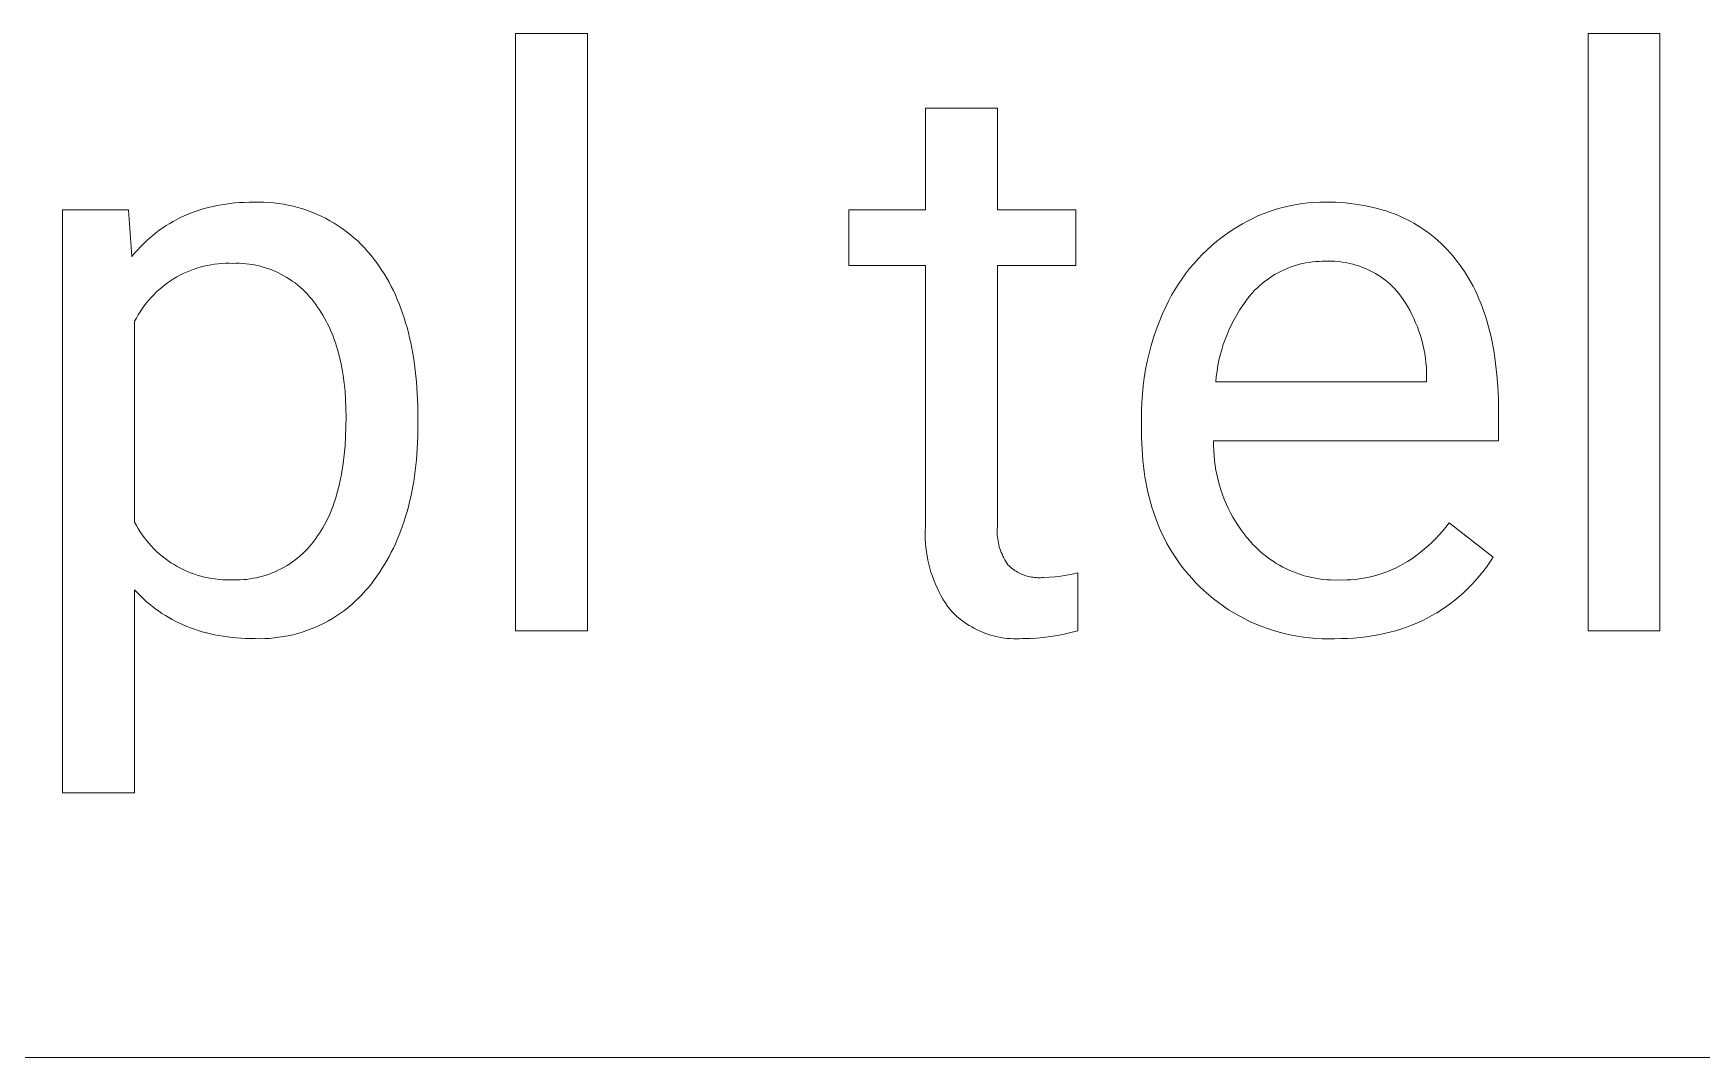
# Model space of a CAD drawing. Header units: millimetres. Extents: x -1576 to 3664, y -445 to 3215.
# Drawn here: x 2345.9 to 2492.1, y -152.5 to -62.8 of the extents above; entities that cross this region are included whole.
import ezdxf

# ---------------------------------------------------------------- set-up
doc = ezdxf.new("R2010")
doc.units = ezdxf.units.MM
doc.header["$MEASUREMENT"] = 0
doc.layers.add('Domyślny', color=7, linetype='Continuous', true_color=0x000000)

msp = doc.modelspace()

# ---------------------------------------------------------------- linework, layer by layer
at = {"layer": 'Domyślny', "color": 18, "lineweight": 15, "true_color": 0x000000}
for p, q in [((2388.16, -115.12), (2388.16, -62.77)), ((2388.16, -62.77), (2394.46, -62.77)), ((2394.46, -62.77), (2394.46, -115.12)), ((2482.16, -115.12), (2482.16, -62.77)), ((2482.16, -62.77), (2488.46, -62.77)), ((2488.46, -62.77), (2488.46, -115.12)), ((2424.09, -78.24), (2424.09, -69.31)), ((2424.09, -69.31), (2430.39, -69.31)), ((2430.39, -69.31), (2430.39, -78.24)), ((2348.46, -129.3), (2348.46, -78.24)), ((2348.46, -78.24), (2354.22, -78.24)), ((2354.22, -78.24), (2354.53, -82.32)), ((2358.47, -79.07), (2358.79, -78.9)), ((2358.79, -78.9), (2359.12, -78.75)), ((2359.12, -78.75), (2359.46, -78.61)), ((2359.46, -78.61), (2359.8, -78.47)), ((2359.8, -78.47), (2360.15, -78.35)), ((2360.15, -78.35), (2360.51, -78.23)), ((2360.51, -78.23), (2360.87, -78.12)), ((2360.87, -78.12), (2361.24, -78.02)), ((2361.24, -78.02), (2361.61, -77.94)), ((2361.61, -77.94), (2361.99, -77.86)), ((2361.99, -77.86), (2362.37, -77.79)), ((2362.37, -77.79), (2362.76, -77.73)), ((2362.76, -77.73), (2363.16, -77.68)), ((2363.16, -77.68), (2363.56, -77.63)), ((2363.56, -77.63), (2363.97, -77.6)), ((2363.97, -77.6), (2364.38, -77.58)), ((2364.38, -77.58), (2364.8, -77.56)), ((2364.8, -77.56), (2365.23, -77.56)), ((2365.23, -77.56), (2365.66, -77.55)), ((2365.66, -77.55), (2366.09, -77.56)), ((2366.09, -77.56), (2366.52, -77.58)), ((2366.52, -77.58), (2366.96, -77.62)), ((2366.96, -77.62), (2367.39, -77.67)), ((2367.39, -77.67), (2367.81, -77.73)), ((2367.81, -77.73), (2368.24, -77.81)), ((2368.24, -77.81), (2368.66, -77.91)), ((2368.66, -77.91), (2369.08, -78.02)), ((2369.08, -78.02), (2369.5, -78.14)), ((2369.5, -78.14), (2369.91, -78.28)), ((2369.91, -78.28), (2370.31, -78.43)), ((2370.31, -78.43), (2370.71, -78.6)), ((2370.71, -78.6), (2371.11, -78.78)), ((2371.11, -78.78), (2371.49, -78.97)), ((2417.37, -83.11), (2417.37, -78.24)), ((2417.37, -78.24), (2424.09, -78.24)), ((2430.39, -78.24), (2437.28, -78.24)), ((2437.28, -78.24), (2437.28, -83.11)), ((2452.77, -78.98), (2453.23, -78.77)), ((2453.23, -78.77), (2453.7, -78.58)), ((2453.7, -78.58), (2454.17, -78.4)), ((2454.17, -78.4), (2454.65, -78.24)), ((2454.65, -78.24), (2455.14, -78.09)), ((2455.14, -78.09), (2455.63, -77.97)), ((2455.63, -77.97), (2456.13, -77.86)), ((2456.13, -77.86), (2456.63, -77.76)), ((2456.63, -77.76), (2457.13, -77.69)), ((2457.13, -77.69), (2457.63, -77.63)), ((2457.63, -77.63), (2458.14, -77.58)), ((2458.14, -77.58), (2458.64, -77.56)), ((2458.64, -77.56), (2459.15, -77.55)), ((2459.15, -77.55), (2459.6, -77.56)), ((2459.6, -77.56), (2460.04, -77.57)), ((2460.04, -77.57), (2460.47, -77.6)), ((2460.47, -77.6), (2460.9, -77.63)), ((2460.9, -77.63), (2461.32, -77.67)), ((2461.32, -77.67), (2461.74, -77.72)), ((2461.74, -77.72), (2462.14, -77.78)), ((2462.14, -77.78), (2462.55, -77.85)), ((2462.55, -77.85), (2462.94, -77.93)), ((2462.94, -77.93), (2463.33, -78.02)), ((2463.33, -78.02), (2463.72, -78.11)), ((2463.72, -78.11), (2464.09, -78.22)), ((2464.09, -78.22), (2464.47, -78.33)), ((2464.47, -78.33), (2464.83, -78.46)), ((2464.83, -78.46), (2465.19, -78.59)), ((2465.19, -78.59), (2465.54, -78.74)), ((2465.54, -78.74), (2465.89, -78.89)), ((2465.89, -78.89), (2466.23, -79.05)), ((2356.36, -80.47), (2356.64, -80.24)), ((2356.64, -80.24), (2356.93, -80.02)), ((2356.93, -80.02), (2357.23, -79.81)), ((2357.23, -79.81), (2357.53, -79.61)), ((2357.53, -79.61), (2357.84, -79.42)), ((2357.84, -79.42), (2358.15, -79.24)), ((2358.15, -79.24), (2358.47, -79.07)), ((2371.49, -78.97), (2371.87, -79.18)), ((2371.87, -79.18), (2372.25, -79.39)), ((2372.25, -79.39), (2372.61, -79.63)), ((2372.61, -79.63), (2372.97, -79.87)), ((2372.97, -79.87), (2373.32, -80.12)), ((2373.32, -80.12), (2373.66, -80.39)), ((2373.66, -80.39), (2373.99, -80.67)), ((2450.08, -80.63), (2450.53, -80.3)), ((2450.53, -80.3), (2451, -79.98)), ((2451, -79.98), (2451.43, -79.71)), ((2451.43, -79.71), (2451.87, -79.45)), ((2451.87, -79.45), (2452.31, -79.21)), ((2452.31, -79.21), (2452.77, -78.98)), ((2466.23, -79.05), (2466.56, -79.22)), ((2466.56, -79.22), (2466.89, -79.4)), ((2466.89, -79.4), (2467.21, -79.59)), ((2467.21, -79.59), (2467.52, -79.79)), ((2467.52, -79.79), (2467.83, -80)), ((2467.83, -80), (2468.14, -80.22)), ((2468.14, -80.22), (2468.43, -80.45)), ((2354.77, -82.03), (2355.02, -81.75)), ((2355.02, -81.75), (2355.28, -81.47)), ((2355.28, -81.47), (2355.54, -81.21)), ((2355.54, -81.21), (2355.8, -80.95)), ((2355.8, -80.95), (2356.08, -80.7)), ((2356.08, -80.7), (2356.36, -80.47)), ((2373.99, -80.67), (2374.32, -80.96)), ((2374.32, -80.96), (2374.63, -81.26)), ((2374.63, -81.26), (2374.93, -81.57)), ((2374.93, -81.57), (2375.22, -81.9)), ((2448.37, -82.12), (2448.78, -81.73)), ((2448.78, -81.73), (2449.2, -81.35)), ((2449.2, -81.35), (2449.63, -80.98)), ((2449.63, -80.98), (2450.08, -80.63)), ((2468.43, -80.45), (2468.72, -80.68)), ((2468.72, -80.68), (2469.01, -80.93)), ((2469.01, -80.93), (2469.28, -81.18)), ((2469.28, -81.18), (2469.56, -81.45)), ((2469.56, -81.45), (2469.82, -81.72)), ((2469.82, -81.72), (2470.08, -82.01)), ((2354.53, -82.32), (2354.77, -82.03)), ((2360.21, -83.35), (2359.91, -83.45)), ((2360.52, -83.25), (2360.21, -83.35)), ((2360.82, -83.17), (2360.52, -83.25)), ((2361.14, -83.1), (2360.82, -83.17)), ((2361.45, -83.04), (2361.14, -83.1)), ((2361.77, -82.99), (2361.45, -83.04)), ((2362.08, -82.96), (2361.77, -82.99)), ((2362.4, -82.93), (2362.08, -82.96)), ((2362.72, -82.91), (2362.4, -82.93)), ((2363.04, -82.91), (2362.72, -82.91)), ((2363.36, -82.92), (2363.04, -82.91)), ((2363.65, -82.91), (2363.36, -82.92)), ((2363.94, -82.91), (2363.65, -82.91)), ((2364.24, -82.93), (2363.94, -82.91)), ((2364.53, -82.95), (2364.24, -82.93)), ((2364.82, -82.99), (2364.53, -82.95)), ((2365.11, -83.03), (2364.82, -82.99)), ((2365.39, -83.08), (2365.11, -83.03)), ((2365.68, -83.15), (2365.39, -83.08)), ((2365.96, -83.22), (2365.68, -83.15)), ((2366.24, -83.31), (2365.96, -83.22)), ((2366.52, -83.4), (2366.24, -83.31)), ((2375.22, -81.9), (2375.5, -82.23)), ((2375.5, -82.23), (2375.76, -82.57)), ((2375.76, -82.57), (2376, -82.88)), ((2376, -82.88), (2376.23, -83.21)), ((2376.23, -83.21), (2376.45, -83.54)), ((2424.09, -83.11), (2417.37, -83.11)), ((2424.09, -105.99), (2424.09, -83.11)), ((2437.28, -83.11), (2430.39, -83.11)), ((2430.39, -83.11), (2430.39, -106)), ((2447.24, -83.38), (2447.6, -82.95)), ((2447.6, -82.95), (2447.98, -82.53)), ((2447.98, -82.53), (2448.37, -82.12)), ((2456.05, -83.26), (2455.78, -83.37)), ((2456.32, -83.17), (2456.05, -83.26)), ((2456.6, -83.08), (2456.32, -83.17)), ((2456.87, -83), (2456.6, -83.08)), ((2457.15, -82.94), (2456.87, -83)), ((2457.43, -82.88), (2457.15, -82.94)), ((2457.72, -82.83), (2457.43, -82.88)), ((2458, -82.79), (2457.72, -82.83)), ((2458.29, -82.76), (2458, -82.79)), ((2458.58, -82.75), (2458.29, -82.76)), ((2458.86, -82.74), (2458.58, -82.75)), ((2459.15, -82.74), (2458.86, -82.74)), ((2459.42, -82.73), (2459.15, -82.74)), ((2459.69, -82.73), (2459.42, -82.73)), ((2459.96, -82.74), (2459.69, -82.73)), ((2460.23, -82.76), (2459.96, -82.74)), ((2460.5, -82.79), (2460.23, -82.76)), ((2460.76, -82.83), (2460.5, -82.79)), ((2461.03, -82.87), (2460.76, -82.83)), ((2461.29, -82.93), (2461.03, -82.87)), ((2461.56, -82.99), (2461.29, -82.93)), ((2461.82, -83.07), (2461.56, -82.99)), ((2462.07, -83.15), (2461.82, -83.07)), ((2462.33, -83.24), (2462.07, -83.15)), ((2462.58, -83.34), (2462.33, -83.24)), ((2462.82, -83.45), (2462.58, -83.34)), ((2470.08, -82.01), (2470.34, -82.3)), ((2470.34, -82.3), (2470.58, -82.6)), ((2470.58, -82.6), (2470.82, -82.91)), ((2470.82, -82.91), (2471.05, -83.22)), ((2471.05, -83.22), (2471.27, -83.54)), ((2357.65, -84.63), (2357.39, -84.82)), ((2357.91, -84.45), (2357.65, -84.63)), ((2358.18, -84.28), (2357.91, -84.45)), ((2358.46, -84.11), (2358.18, -84.28)), ((2358.74, -83.96), (2358.46, -84.11)), ((2359.02, -83.82), (2358.74, -83.96)), ((2359.31, -83.68), (2359.02, -83.82)), ((2359.61, -83.56), (2359.31, -83.68)), ((2359.91, -83.45), (2359.61, -83.56)), ((2366.79, -83.5), (2366.52, -83.4)), ((2367.07, -83.61), (2366.79, -83.5)), ((2367.33, -83.73), (2367.07, -83.61)), ((2367.59, -83.86), (2367.33, -83.73)), ((2367.85, -84), (2367.59, -83.86)), ((2368.1, -84.15), (2367.85, -84)), ((2368.35, -84.3), (2368.1, -84.15)), ((2368.59, -84.47), (2368.35, -84.3)), ((2368.83, -84.64), (2368.59, -84.47)), ((2369.06, -84.82), (2368.83, -84.64)), ((2376.45, -83.54), (2376.67, -83.88)), ((2376.67, -83.88), (2376.87, -84.23)), ((2376.87, -84.23), (2377.07, -84.58)), ((2377.07, -84.58), (2377.26, -84.94)), ((2445.94, -85.24), (2446.24, -84.76)), ((2446.24, -84.76), (2446.56, -84.29)), ((2446.56, -84.29), (2446.89, -83.83)), ((2446.89, -83.83), (2447.24, -83.38)), ((2453.58, -84.7), (2453.36, -84.89)), ((2453.8, -84.52), (2453.58, -84.7)), ((2454.03, -84.35), (2453.8, -84.52)), ((2454.27, -84.18), (2454.03, -84.35)), ((2454.51, -84.02), (2454.27, -84.18)), ((2454.75, -83.88), (2454.51, -84.02)), ((2455, -83.74), (2454.75, -83.88)), ((2455.26, -83.6), (2455, -83.74)), ((2455.52, -83.48), (2455.26, -83.6)), ((2455.78, -83.37), (2455.52, -83.48)), ((2463.07, -83.57), (2462.82, -83.45)), ((2463.31, -83.69), (2463.07, -83.57)), ((2463.54, -83.82), (2463.31, -83.69)), ((2463.77, -83.96), (2463.54, -83.82)), ((2464, -84.11), (2463.77, -83.96)), ((2464.22, -84.27), (2464, -84.11)), ((2464.43, -84.43), (2464.22, -84.27)), ((2464.64, -84.6), (2464.43, -84.43)), ((2464.84, -84.78), (2464.64, -84.6)), ((2465.04, -84.97), (2464.84, -84.78)), ((2471.27, -83.54), (2471.48, -83.87)), ((2471.48, -83.87), (2471.69, -84.21)), ((2471.69, -84.21), (2471.89, -84.56)), ((2471.89, -84.56), (2472.08, -84.91)), ((2356.01, -86.14), (2355.8, -86.38)), ((2356.22, -85.9), (2356.01, -86.14)), ((2356.44, -85.67), (2356.22, -85.9)), ((2356.67, -85.44), (2356.44, -85.67)), ((2356.9, -85.23), (2356.67, -85.44)), ((2357.15, -85.02), (2356.9, -85.23)), ((2357.39, -84.82), (2357.15, -85.02)), ((2369.28, -85.01), (2369.06, -84.82)), ((2369.5, -85.21), (2369.28, -85.01)), ((2369.71, -85.41), (2369.5, -85.21)), ((2369.91, -85.62), (2369.71, -85.41)), ((2370.11, -85.84), (2369.91, -85.62)), ((2370.3, -86.06), (2370.11, -85.84)), ((2370.48, -86.29), (2370.3, -86.06)), ((2377.26, -84.94), (2377.45, -85.31)), ((2377.45, -85.31), (2377.62, -85.69)), ((2377.62, -85.69), (2377.79, -86.08)), ((2377.79, -86.08), (2377.95, -86.47)), ((2445.14, -86.73), (2445.39, -86.22)), ((2445.39, -86.22), (2445.66, -85.72)), ((2445.66, -85.72), (2445.94, -85.24)), ((2452.16, -86.24), (2451.88, -86.63)), ((2452.44, -85.86), (2452.16, -86.24)), ((2452.75, -85.49), (2452.44, -85.86)), ((2452.94, -85.28), (2452.75, -85.49)), ((2453.15, -85.08), (2452.94, -85.28)), ((2453.36, -84.89), (2453.15, -85.08)), ((2465.23, -85.16), (2465.04, -84.97)), ((2465.41, -85.35), (2465.23, -85.16)), ((2465.66, -85.67), (2465.41, -85.35)), ((2465.89, -86), (2465.66, -85.67)), ((2466.12, -86.34), (2465.89, -86)), ((2472.08, -84.91), (2472.26, -85.28)), ((2472.26, -85.28), (2472.43, -85.65)), ((2472.43, -85.65), (2472.6, -86.03)), ((2472.6, -86.03), (2472.76, -86.42)), ((2354.92, -87.71), (2354.77, -87.99)), ((2355.08, -87.43), (2354.92, -87.71)), ((2355.25, -87.16), (2355.08, -87.43)), ((2355.42, -86.9), (2355.25, -87.16)), ((2355.61, -86.64), (2355.42, -86.9)), ((2355.8, -86.38), (2355.61, -86.64)), ((2370.65, -86.53), (2370.48, -86.29)), ((2370.81, -86.75), (2370.65, -86.53)), ((2370.97, -86.99), (2370.81, -86.75)), ((2371.12, -87.22), (2370.97, -86.99)), ((2371.27, -87.47), (2371.12, -87.22)), ((2371.41, -87.71), (2371.27, -87.47)), ((2371.55, -87.97), (2371.41, -87.71)), ((2377.95, -86.47), (2378.11, -86.87)), ((2378.11, -86.87), (2378.25, -87.28)), ((2378.25, -87.28), (2378.39, -87.69)), ((2378.39, -87.69), (2378.52, -88.12)), ((2444.57, -88.06), (2444.84, -87.39)), ((2444.84, -87.39), (2445.14, -86.73)), ((2451.37, -87.43), (2451.14, -87.85)), ((2451.62, -87.03), (2451.37, -87.43)), ((2451.88, -86.63), (2451.62, -87.03)), ((2466.33, -86.68), (2466.12, -86.34)), ((2466.53, -87.03), (2466.33, -86.68)), ((2466.71, -87.39), (2466.53, -87.03)), ((2466.89, -87.75), (2466.71, -87.39)), ((2472.76, -86.42), (2472.91, -86.81)), ((2472.91, -86.81), (2473.05, -87.21)), ((2473.05, -87.21), (2473.19, -87.63)), ((2473.19, -87.63), (2473.32, -88.05)), ((2354.77, -87.99), (2354.77, -105.6)), ((2371.68, -88.23), (2371.55, -87.97)), ((2371.81, -88.49), (2371.68, -88.23)), ((2371.93, -88.76), (2371.81, -88.49)), ((2372.05, -89.03), (2371.93, -88.76)), ((2372.16, -89.31), (2372.05, -89.03)), ((2378.52, -88.12), (2378.65, -88.55)), ((2378.65, -88.55), (2378.76, -88.99)), ((2378.76, -88.99), (2378.87, -89.44)), ((2444.08, -89.42), (2444.31, -88.74)), ((2444.31, -88.74), (2444.57, -88.06)), ((2450.52, -89.14), (2450.35, -89.58)), ((2450.71, -88.7), (2450.52, -89.14)), ((2450.92, -88.27), (2450.71, -88.7)), ((2451.14, -87.85), (2450.92, -88.27)), ((2467.05, -88.12), (2466.89, -87.75)), ((2467.21, -88.49), (2467.05, -88.12)), ((2467.34, -88.87), (2467.21, -88.49)), ((2467.47, -89.25), (2467.34, -88.87)), ((2473.32, -88.05), (2473.44, -88.47)), ((2473.44, -88.47), (2473.55, -88.91)), ((2473.55, -88.91), (2473.66, -89.35)), ((2372.27, -89.6), (2372.16, -89.31)), ((2372.37, -89.89), (2372.27, -89.6)), ((2372.46, -90.18), (2372.37, -89.89)), ((2372.55, -90.48), (2372.46, -90.18)), ((2372.64, -90.79), (2372.55, -90.48)), ((2378.87, -89.44), (2378.97, -89.89)), ((2378.97, -89.89), (2379.06, -90.35)), ((2379.06, -90.35), (2379.15, -90.82)), ((2443.69, -90.81), (2443.87, -90.11)), ((2443.87, -90.11), (2444.08, -89.42)), ((2450.05, -90.49), (2449.92, -90.95)), ((2450.19, -90.03), (2450.05, -90.49)), ((2450.35, -89.58), (2450.19, -90.03)), ((2467.58, -89.64), (2467.47, -89.25)), ((2467.68, -90.03), (2467.58, -89.64)), ((2467.77, -90.42), (2467.68, -90.03)), ((2467.85, -90.82), (2467.77, -90.42)), ((2473.66, -89.35), (2473.75, -89.8)), ((2473.75, -89.8), (2473.84, -90.26)), ((2473.84, -90.26), (2473.93, -90.73)), ((2372.72, -91.1), (2372.64, -90.79)), ((2372.79, -91.41), (2372.72, -91.1)), ((2372.86, -91.73), (2372.79, -91.41)), ((2372.93, -92.06), (2372.86, -91.73)), ((2372.99, -92.39), (2372.93, -92.06)), ((2379.15, -90.82), (2379.23, -91.3)), ((2379.23, -91.3), (2379.36, -92.28)), ((2443.38, -92.22), (2443.52, -91.51)), ((2443.52, -91.51), (2443.69, -90.81)), ((2449.72, -91.88), (2449.64, -92.35)), ((2449.81, -91.41), (2449.72, -91.88)), ((2449.92, -90.95), (2449.81, -91.41)), ((2467.91, -91.22), (2467.85, -90.82)), ((2467.95, -91.62), (2467.91, -91.22)), ((2467.99, -92.02), (2467.95, -91.62)), ((2468.01, -92.42), (2467.99, -92.02)), ((2473.93, -90.73), (2474, -91.21)), ((2474, -91.21), (2474.06, -91.69)), ((2474.06, -91.69), (2474.17, -92.69)), ((2373.04, -92.73), (2372.99, -92.39)), ((2373.14, -93.42), (2373.04, -92.73)), ((2373.21, -94.12), (2373.14, -93.42)), ((2379.36, -92.28), (2379.47, -93.29)), ((2379.47, -93.29), (2379.54, -94.33)), ((2443.17, -93.65), (2443.26, -92.94)), ((2443.26, -92.94), (2443.38, -92.22)), ((2449.58, -92.82), (2449.54, -93.29)), ((2449.54, -93.29), (2468.01, -93.29)), ((2449.64, -92.35), (2449.58, -92.82)), ((2468.01, -92.82), (2468.01, -92.42)), ((2468.01, -93.29), (2468.01, -92.82)), ((2474.17, -92.69), (2474.25, -93.71)), ((2373.26, -94.85), (2373.21, -94.12)), ((2373.29, -95.6), (2373.26, -94.85)), ((2379.54, -94.33), (2379.59, -95.41)), ((2443.05, -95.09), (2443.1, -94.37)), ((2443.1, -94.37), (2443.17, -93.65)), ((2474.25, -93.71), (2474.3, -94.77)), ((2474.3, -94.77), (2474.31, -95.86)), ((2373.3, -96.37), (2373.29, -95.6)), ((2373.29, -97.24), (2373.3, -96.37)), ((2379.59, -95.41), (2379.6, -96.51)), ((2379.6, -96.51), (2379.6, -97.08)), ((2443.03, -95.82), (2443.05, -95.09)), ((2443.03, -96.54), (2443.03, -95.82)), ((2474.31, -95.86), (2474.31, -98.48)), ((2373.26, -98.09), (2373.29, -97.24)), ((2379.6, -97.08), (2379.59, -98.12)), ((2443.03, -97.69), (2443.03, -96.54)), ((2443.03, -98.2), (2443.03, -97.69)), ((2373.14, -99.7), (2373.21, -98.91)), ((2373.21, -98.91), (2373.26, -98.09)), ((2379.54, -99.13), (2379.47, -100.12)), ((2379.59, -98.12), (2379.54, -99.13)), ((2443.05, -98.71), (2443.03, -98.2)), ((2443.07, -99.21), (2443.05, -98.71)), ((2443.1, -99.7), (2443.07, -99.21)), ((2474.31, -98.48), (2449.34, -98.48)), ((2449.34, -98.48), (2449.34, -98.91)), ((2449.34, -98.91), (2449.36, -99.34)), ((2449.36, -99.34), (2449.38, -99.78)), ((2372.93, -101.19), (2373.04, -100.46)), ((2373.04, -100.46), (2373.14, -99.7)), ((2379.47, -100.12), (2379.36, -101.08)), ((2443.14, -100.19), (2443.1, -99.7)), ((2443.19, -100.67), (2443.14, -100.19)), ((2443.25, -101.14), (2443.19, -100.67)), ((2449.38, -99.78), (2449.43, -100.21)), ((2449.43, -100.21), (2449.48, -100.64)), ((2449.48, -100.64), (2449.55, -101.07)), ((2372.64, -102.58), (2372.72, -102.25)), ((2372.72, -102.25), (2372.79, -101.9)), ((2372.79, -101.9), (2372.86, -101.55)), ((2372.86, -101.55), (2372.93, -101.19)), ((2379.23, -102.02), (2379.15, -102.48)), ((2379.3, -101.55), (2379.23, -102.02)), ((2379.36, -101.08), (2379.3, -101.55)), ((2443.32, -101.61), (2443.25, -101.14)), ((2443.4, -102.07), (2443.32, -101.61)), ((2443.49, -102.52), (2443.4, -102.07)), ((2449.55, -101.07), (2449.64, -101.5)), ((2449.64, -101.5), (2449.74, -101.92)), ((2449.74, -101.92), (2449.85, -102.34)), ((2449.85, -102.34), (2449.98, -102.76)), ((2372.27, -103.86), (2372.37, -103.55)), ((2372.37, -103.55), (2372.46, -103.24)), ((2372.46, -103.24), (2372.55, -102.91)), ((2372.55, -102.91), (2372.64, -102.58)), ((2378.87, -103.81), (2378.76, -104.25)), ((2378.97, -103.38), (2378.87, -103.81)), ((2379.06, -102.93), (2378.97, -103.38)), ((2379.15, -102.48), (2379.06, -102.93)), ((2443.58, -102.97), (2443.49, -102.52)), ((2443.69, -103.41), (2443.58, -102.97)), ((2443.81, -103.84), (2443.69, -103.41)), ((2449.98, -102.76), (2450.12, -103.17)), ((2450.12, -103.17), (2450.28, -103.58)), ((2450.28, -103.58), (2450.45, -103.98)), ((2371.68, -105.3), (2371.81, -105.03)), ((2371.81, -105.03), (2371.93, -104.75)), ((2371.93, -104.75), (2372.05, -104.46)), ((2372.05, -104.46), (2372.16, -104.16)), ((2372.16, -104.16), (2372.27, -103.86)), ((2378.52, -105.1), (2378.39, -105.51)), ((2378.65, -104.67), (2378.52, -105.1)), ((2378.76, -104.25), (2378.65, -104.67)), ((2443.93, -104.27), (2443.81, -103.84)), ((2444.06, -104.69), (2443.93, -104.27)), ((2444.21, -105.11), (2444.06, -104.69)), ((2444.36, -105.51), (2444.21, -105.11)), ((2450.45, -103.98), (2450.63, -104.37)), ((2450.63, -104.37), (2450.82, -104.76)), ((2450.82, -104.76), (2451.03, -105.14)), ((2451.03, -105.14), (2451.25, -105.52)), ((2354.77, -105.6), (2354.92, -105.88)), ((2354.92, -105.88), (2355.08, -106.16)), ((2355.08, -106.16), (2355.25, -106.43)), ((2355.25, -106.43), (2355.43, -106.7)), ((2355.43, -106.7), (2355.62, -106.96)), ((2370.81, -106.8), (2370.97, -106.57)), ((2370.97, -106.57), (2371.12, -106.33)), ((2371.12, -106.33), (2371.27, -106.08)), ((2371.27, -106.08), (2371.41, -105.83)), ((2371.41, -105.83), (2371.55, -105.57)), ((2371.55, -105.57), (2371.68, -105.3)), ((2377.95, -106.71), (2377.79, -107.1)), ((2378.11, -106.32), (2377.95, -106.71)), ((2378.25, -105.92), (2378.11, -106.32)), ((2378.39, -105.51), (2378.25, -105.92)), ((2424.07, -106.35), (2424.09, -105.99)), ((2424.07, -106.72), (2424.07, -106.35)), ((2424.07, -107.09), (2424.07, -106.72)), ((2430.38, -106.18), (2430.37, -106.36)), ((2430.37, -106.36), (2430.38, -106.53)), ((2430.39, -106), (2430.38, -106.18)), ((2430.38, -106.53), (2430.38, -106.71)), ((2430.38, -106.71), (2430.4, -106.88)), ((2444.52, -105.92), (2444.36, -105.51)), ((2444.69, -106.31), (2444.52, -105.92)), ((2444.87, -106.7), (2444.69, -106.31)), ((2445.06, -107.08), (2444.87, -106.7)), ((2451.25, -105.52), (2451.49, -105.88)), ((2451.49, -105.88), (2451.73, -106.24)), ((2451.73, -106.24), (2451.99, -106.59)), ((2451.99, -106.59), (2452.26, -106.94)), ((2468.8, -107.04), (2469.11, -106.71)), ((2469.11, -106.71), (2469.41, -106.37)), ((2469.41, -106.37), (2469.71, -106.02)), ((2469.71, -106.02), (2469.99, -105.66)), ((2469.99, -105.66), (2473.84, -108.67)), ((2355.62, -106.96), (2355.82, -107.21)), ((2355.82, -107.21), (2356.03, -107.46)), ((2356.03, -107.46), (2356.24, -107.69)), ((2356.24, -107.69), (2356.46, -107.93)), ((2356.46, -107.93), (2356.69, -108.15)), ((2356.69, -108.15), (2356.93, -108.36)), ((2369.51, -108.34), (2369.72, -108.14)), ((2369.72, -108.14), (2369.92, -107.93)), ((2369.92, -107.93), (2370.11, -107.71)), ((2370.11, -107.71), (2370.3, -107.49)), ((2370.3, -107.49), (2370.48, -107.26)), ((2370.48, -107.26), (2370.65, -107.03)), ((2370.65, -107.03), (2370.81, -106.8)), ((2377.45, -107.86), (2377.26, -108.23)), ((2377.62, -107.49), (2377.45, -107.86)), ((2377.79, -107.1), (2377.62, -107.49)), ((2424.09, -107.46), (2424.07, -107.09)), ((2424.13, -107.82), (2424.09, -107.46)), ((2424.17, -108.19), (2424.13, -107.82)), ((2424.23, -108.55), (2424.17, -108.19)), ((2430.4, -106.88), (2430.42, -107.06)), ((2430.42, -107.06), (2430.45, -107.23)), ((2430.45, -107.23), (2430.48, -107.4)), ((2430.48, -107.4), (2430.52, -107.57)), ((2430.52, -107.57), (2430.56, -107.74)), ((2430.56, -107.74), (2430.61, -107.91)), ((2430.61, -107.91), (2430.67, -108.08)), ((2430.67, -108.08), (2430.73, -108.24)), ((2445.25, -107.46), (2445.06, -107.08)), ((2445.46, -107.82), (2445.25, -107.46)), ((2445.68, -108.19), (2445.46, -107.82)), ((2445.9, -108.54), (2445.68, -108.19)), ((2452.26, -106.94), (2452.54, -107.27)), ((2452.54, -107.27), (2452.76, -107.52)), ((2452.76, -107.52), (2453, -107.76)), ((2453, -107.76), (2453.24, -107.99)), ((2453.24, -107.99), (2453.49, -108.21)), ((2467.44, -108.25), (2467.8, -107.97)), ((2467.8, -107.97), (2468.14, -107.67)), ((2468.14, -107.67), (2468.47, -107.36)), ((2468.47, -107.36), (2468.8, -107.04)), ((2356.93, -108.36), (2357.18, -108.57)), ((2357.18, -108.57), (2357.43, -108.77)), ((2357.43, -108.77), (2357.69, -108.96)), ((2357.69, -108.96), (2357.95, -109.14)), ((2357.95, -109.14), (2358.22, -109.31)), ((2358.22, -109.31), (2358.5, -109.47)), ((2358.5, -109.47), (2358.78, -109.62)), ((2358.78, -109.62), (2359.07, -109.76)), ((2367.62, -109.68), (2367.88, -109.54)), ((2367.88, -109.54), (2368.13, -109.39)), ((2368.13, -109.39), (2368.37, -109.24)), ((2368.37, -109.24), (2368.61, -109.07)), ((2368.61, -109.07), (2368.84, -108.9)), ((2368.84, -108.9), (2369.07, -108.72)), ((2369.07, -108.72), (2369.29, -108.53)), ((2369.29, -108.53), (2369.51, -108.34)), ((2376.45, -109.65), (2376.23, -109.99)), ((2376.67, -109.3), (2376.45, -109.65)), ((2376.87, -108.95), (2376.67, -109.3)), ((2377.07, -108.59), (2376.87, -108.95)), ((2377.26, -108.23), (2377.07, -108.59)), ((2424.3, -108.91), (2424.23, -108.55)), ((2424.38, -109.27), (2424.3, -108.91)), ((2424.47, -109.63), (2424.38, -109.27)), ((2424.57, -109.98), (2424.47, -109.63)), ((2430.73, -108.24), (2430.8, -108.4)), ((2430.8, -108.4), (2430.87, -108.56)), ((2430.87, -108.56), (2430.95, -108.72)), ((2430.95, -108.72), (2431.03, -108.88)), ((2431.03, -108.88), (2431.12, -109.03)), ((2431.12, -109.03), (2431.21, -109.17)), ((2431.21, -109.17), (2431.31, -109.32)), ((2431.31, -109.32), (2431.41, -109.41)), ((2431.41, -109.41), (2431.5, -109.5)), ((2431.5, -109.5), (2431.6, -109.59)), ((2431.6, -109.59), (2431.71, -109.67)), ((2431.71, -109.67), (2431.81, -109.75)), ((2446.14, -108.89), (2445.9, -108.54)), ((2446.38, -109.23), (2446.14, -108.89)), ((2446.63, -109.57), (2446.38, -109.23)), ((2446.9, -109.9), (2446.63, -109.57)), ((2453.49, -108.21), (2453.74, -108.43)), ((2453.74, -108.43), (2454.01, -108.64)), ((2454.01, -108.64), (2454.28, -108.84)), ((2454.28, -108.84), (2454.55, -109.02)), ((2454.55, -109.02), (2454.84, -109.2)), ((2454.84, -109.2), (2455.13, -109.37)), ((2455.13, -109.37), (2455.42, -109.53)), ((2455.42, -109.53), (2455.72, -109.68)), ((2464.94, -109.76), (2465.28, -109.61)), ((2465.28, -109.61), (2465.61, -109.45)), ((2465.61, -109.45), (2465.94, -109.28)), ((2465.94, -109.28), (2466.33, -109.04)), ((2466.33, -109.04), (2466.71, -108.79)), ((2466.71, -108.79), (2467.08, -108.53)), ((2467.08, -108.53), (2467.44, -108.25)), ((2473.25, -109.53), (2472.93, -109.94)), ((2473.55, -109.1), (2473.25, -109.53)), ((2473.84, -108.67), (2473.55, -109.1)), ((2359.07, -109.76), (2359.36, -109.9)), ((2359.36, -109.9), (2359.66, -110.02)), ((2359.66, -110.02), (2359.96, -110.13)), ((2359.96, -110.13), (2360.26, -110.23)), ((2360.26, -110.23), (2360.57, -110.32)), ((2360.57, -110.32), (2360.88, -110.4)), ((2360.88, -110.4), (2361.2, -110.47)), ((2361.2, -110.47), (2361.51, -110.53)), ((2361.51, -110.53), (2361.83, -110.57)), ((2361.83, -110.57), (2362.15, -110.61)), ((2362.15, -110.61), (2362.47, -110.63)), ((2362.47, -110.63), (2362.79, -110.65)), ((2362.79, -110.65), (2363.11, -110.65)), ((2363.11, -110.65), (2363.43, -110.64)), ((2363.43, -110.64), (2363.72, -110.65)), ((2363.72, -110.65), (2364.01, -110.64)), ((2364.01, -110.64), (2364.3, -110.62)), ((2364.3, -110.62), (2364.59, -110.6)), ((2364.59, -110.6), (2364.87, -110.56)), ((2364.87, -110.56), (2365.16, -110.51)), ((2365.16, -110.51), (2365.45, -110.46)), ((2365.45, -110.46), (2365.73, -110.39)), ((2365.73, -110.39), (2366.01, -110.32)), ((2366.01, -110.32), (2366.29, -110.23)), ((2366.29, -110.23), (2366.56, -110.14)), ((2366.56, -110.14), (2366.83, -110.04)), ((2366.83, -110.04), (2367.1, -109.93)), ((2367.1, -109.93), (2367.36, -109.81)), ((2367.36, -109.81), (2367.62, -109.68)), ((2375.52, -110.98), (2375.26, -111.31)), ((2375.76, -110.64), (2375.52, -110.98)), ((2376, -110.32), (2375.76, -110.64)), ((2376.23, -109.99), (2376, -110.32)), ((2424.69, -110.33), (2424.57, -109.98)), ((2424.82, -110.68), (2424.69, -110.33)), ((2424.96, -111.02), (2424.82, -110.68)), ((2425.11, -111.35), (2424.96, -111.02)), ((2431.81, -109.75), (2431.92, -109.82)), ((2431.92, -109.82), (2432.03, -109.89)), ((2432.03, -109.89), (2432.15, -109.96)), ((2432.15, -109.96), (2432.26, -110.02)), ((2432.26, -110.02), (2432.38, -110.08)), ((2432.38, -110.08), (2432.5, -110.14)), ((2432.5, -110.14), (2432.62, -110.19)), ((2432.62, -110.19), (2432.75, -110.23)), ((2432.75, -110.23), (2432.87, -110.28)), ((2432.87, -110.28), (2433, -110.31)), ((2433, -110.31), (2433.13, -110.35)), ((2433.13, -110.35), (2433.25, -110.38)), ((2433.25, -110.38), (2433.38, -110.4)), ((2433.38, -110.4), (2433.51, -110.42)), ((2433.51, -110.42), (2433.65, -110.44)), ((2433.65, -110.44), (2433.78, -110.45)), ((2433.78, -110.45), (2433.91, -110.46)), ((2433.91, -110.46), (2434.04, -110.46)), ((2434.04, -110.46), (2434.17, -110.46)), ((2434.17, -110.46), (2434.3, -110.45)), ((2434.3, -110.45), (2434.44, -110.44)), ((2434.44, -110.44), (2434.94, -110.41)), ((2434.94, -110.41), (2435.44, -110.37)), ((2435.44, -110.37), (2435.95, -110.31)), ((2435.95, -110.31), (2436.45, -110.24)), ((2436.45, -110.24), (2436.94, -110.15)), ((2436.94, -110.15), (2437.44, -110.04)), ((2437.44, -110.04), (2437.44, -115.11)), ((2447.17, -110.22), (2446.9, -109.9)), ((2447.45, -110.54), (2447.17, -110.22)), ((2447.74, -110.85), (2447.45, -110.54)), ((2448.12, -111.23), (2447.74, -110.85)), ((2455.72, -109.68), (2456.03, -109.82)), ((2456.03, -109.82), (2456.34, -109.95)), ((2456.34, -109.95), (2456.65, -110.07)), ((2456.65, -110.07), (2456.97, -110.18)), ((2456.97, -110.18), (2457.29, -110.28)), ((2457.29, -110.28), (2457.61, -110.36)), ((2457.61, -110.36), (2457.94, -110.44)), ((2457.94, -110.44), (2458.27, -110.5)), ((2458.27, -110.5), (2458.6, -110.56)), ((2458.6, -110.56), (2458.93, -110.6)), ((2458.93, -110.6), (2459.26, -110.63)), ((2459.26, -110.63), (2459.6, -110.65)), ((2459.6, -110.65), (2459.93, -110.66)), ((2459.93, -110.66), (2460.27, -110.65)), ((2460.27, -110.65), (2460.64, -110.66)), ((2460.64, -110.66), (2461.01, -110.65)), ((2461.01, -110.65), (2461.37, -110.63)), ((2461.37, -110.63), (2461.74, -110.6)), ((2461.74, -110.6), (2462.11, -110.56)), ((2462.11, -110.56), (2462.47, -110.5)), ((2462.47, -110.5), (2462.84, -110.43)), ((2462.84, -110.43), (2463.2, -110.35)), ((2463.2, -110.35), (2463.55, -110.25)), ((2463.55, -110.25), (2463.91, -110.15)), ((2463.91, -110.15), (2464.26, -110.03)), ((2464.26, -110.03), (2464.6, -109.9)), ((2464.6, -109.9), (2464.94, -109.76)), ((2471.94, -111.09), (2471.59, -111.44)), ((2472.28, -110.72), (2471.94, -111.09)), ((2472.61, -110.33), (2472.28, -110.72)), ((2472.93, -109.94), (2472.61, -110.33)), ((2355.02, -111.79), (2354.77, -111.53)), ((2354.77, -111.53), (2354.77, -129.3)), ((2355.27, -112.05), (2355.02, -111.79)), ((2355.52, -112.29), (2355.27, -112.05)), ((2355.78, -112.53), (2355.52, -112.29)), ((2356.05, -112.75), (2355.78, -112.53)), ((2374.11, -112.52), (2373.8, -112.8)), ((2374.41, -112.23), (2374.11, -112.52)), ((2374.7, -111.93), (2374.41, -112.23)), ((2374.98, -111.62), (2374.7, -111.93)), ((2375.26, -111.31), (2374.98, -111.62)), ((2425.27, -111.68), (2425.11, -111.35)), ((2425.44, -112.01), (2425.27, -111.68)), ((2425.62, -112.33), (2425.44, -112.01)), ((2425.82, -112.64), (2425.62, -112.33)), ((2448.51, -111.61), (2448.12, -111.23)), ((2448.92, -111.96), (2448.51, -111.61)), ((2449.34, -112.31), (2448.92, -111.96)), ((2449.77, -112.64), (2449.34, -112.31)), ((2470.49, -112.42), (2470.11, -112.72)), ((2470.87, -112.11), (2470.49, -112.42)), ((2471.24, -111.78), (2470.87, -112.11)), ((2471.59, -111.44), (2471.24, -111.78)), ((2356.32, -112.97), (2356.05, -112.75)), ((2356.59, -113.19), (2356.32, -112.97)), ((2356.88, -113.39), (2356.59, -113.19)), ((2357.16, -113.59), (2356.88, -113.39)), ((2357.46, -113.77), (2357.16, -113.59)), ((2357.76, -113.95), (2357.46, -113.77)), ((2358.06, -114.12), (2357.76, -113.95)), ((2372.11, -114.02), (2371.75, -114.23)), ((2372.46, -113.8), (2372.11, -114.02)), ((2372.81, -113.57), (2372.46, -113.8)), ((2373.15, -113.32), (2372.81, -113.57)), ((2373.48, -113.07), (2373.15, -113.32)), ((2373.8, -112.8), (2373.48, -113.07)), ((2426.02, -112.95), (2425.82, -112.64)), ((2426.24, -113.25), (2426.02, -112.95)), ((2426.42, -113.44), (2426.24, -113.25)), ((2426.62, -113.64), (2426.42, -113.44)), ((2426.82, -113.82), (2426.62, -113.64)), ((2427.02, -114), (2426.82, -113.82)), ((2427.24, -114.17), (2427.02, -114)), ((2450.21, -112.96), (2449.77, -112.64)), ((2450.66, -113.26), (2450.21, -112.96)), ((2451.12, -113.54), (2450.66, -113.26)), ((2451.59, -113.81), (2451.12, -113.54)), ((2452.07, -114.07), (2451.59, -113.81)), ((2468.05, -114.01), (2467.61, -114.23)), ((2468.48, -113.78), (2468.05, -114.01)), ((2468.9, -113.54), (2468.48, -113.78)), ((2469.31, -113.28), (2468.9, -113.54)), ((2469.71, -113.01), (2469.31, -113.28)), ((2470.11, -112.72), (2469.71, -113.01)), ((2358.37, -114.28), (2358.06, -114.12)), ((2358.69, -114.44), (2358.37, -114.28)), ((2359.01, -114.58), (2358.69, -114.44)), ((2359.34, -114.72), (2359.01, -114.58)), ((2359.67, -114.85), (2359.34, -114.72)), ((2360.01, -114.97), (2359.67, -114.85)), ((2360.35, -115.08), (2360.01, -114.97)), ((2360.7, -115.19), (2360.35, -115.08)), ((2361.06, -115.28), (2360.7, -115.19)), ((2361.42, -115.37), (2361.06, -115.28)), ((2361.78, -115.45), (2361.42, -115.37)), ((2362.16, -115.52), (2361.78, -115.45)), ((2368.65, -115.45), (2368.24, -115.54)), ((2369.05, -115.34), (2368.65, -115.45)), ((2369.45, -115.23), (2369.05, -115.34)), ((2369.85, -115.09), (2369.45, -115.23)), ((2370.24, -114.95), (2369.85, -115.09)), ((2370.62, -114.79), (2370.24, -114.95)), ((2371, -114.62), (2370.62, -114.79)), ((2371.38, -114.43), (2371, -114.62)), ((2371.75, -114.23), (2371.38, -114.43)), ((2394.46, -115.12), (2388.16, -115.12)), ((2427.46, -114.33), (2427.24, -114.17)), ((2427.68, -114.49), (2427.46, -114.33)), ((2427.91, -114.63), (2427.68, -114.49)), ((2428.15, -114.77), (2427.91, -114.63)), ((2428.38, -114.91), (2428.15, -114.77)), ((2428.63, -115.03), (2428.38, -114.91)), ((2428.88, -115.14), (2428.63, -115.03)), ((2429.13, -115.25), (2428.88, -115.14)), ((2429.38, -115.35), (2429.13, -115.25)), ((2429.64, -115.43), (2429.38, -115.35)), ((2429.9, -115.51), (2429.64, -115.43)), ((2430.17, -115.58), (2429.9, -115.51)), ((2435.65, -115.51), (2435.04, -115.61)), ((2436.25, -115.4), (2435.65, -115.51)), ((2436.84, -115.27), (2436.25, -115.4)), ((2437.44, -115.11), (2436.84, -115.27)), ((2452.56, -114.31), (2452.07, -114.07)), ((2453.06, -114.53), (2452.56, -114.31)), ((2453.56, -114.73), (2453.06, -114.53)), ((2454.07, -114.92), (2453.56, -114.73)), ((2454.58, -115.09), (2454.07, -114.92)), ((2455.1, -115.24), (2454.58, -115.09)), ((2455.63, -115.37), (2455.1, -115.24)), ((2456.16, -115.49), (2455.63, -115.37)), ((2456.69, -115.59), (2456.16, -115.49)), ((2463.77, -115.46), (2463.25, -115.55)), ((2464.28, -115.35), (2463.77, -115.46)), ((2464.78, -115.24), (2464.28, -115.35)), ((2465.28, -115.1), (2464.78, -115.24)), ((2465.76, -114.96), (2465.28, -115.1)), ((2466.24, -114.8), (2465.76, -114.96)), ((2466.7, -114.62), (2466.24, -114.8)), ((2467.16, -114.43), (2466.7, -114.62)), ((2467.61, -114.23), (2467.16, -114.43)), ((2488.46, -115.12), (2482.16, -115.12)), ((2362.53, -115.58), (2362.16, -115.52)), ((2362.92, -115.64), (2362.53, -115.58)), ((2363.31, -115.69), (2362.92, -115.64)), ((2363.7, -115.72), (2363.31, -115.69)), ((2364.1, -115.75), (2363.7, -115.72)), ((2364.5, -115.77), (2364.1, -115.75)), ((2364.91, -115.79), (2364.5, -115.77)), ((2365.33, -115.79), (2364.91, -115.79)), ((2365.75, -115.8), (2365.33, -115.79)), ((2366.17, -115.79), (2365.75, -115.8)), ((2366.58, -115.77), (2366.17, -115.79)), ((2367, -115.73), (2366.58, -115.77)), ((2367.41, -115.68), (2367, -115.73)), ((2367.83, -115.62), (2367.41, -115.68)), ((2368.24, -115.54), (2367.83, -115.62)), ((2430.43, -115.64), (2430.17, -115.58)), ((2430.7, -115.69), (2430.43, -115.64)), ((2430.97, -115.74), (2430.7, -115.69)), ((2431.24, -115.77), (2430.97, -115.74)), ((2431.51, -115.79), (2431.24, -115.77)), ((2431.79, -115.81), (2431.51, -115.79)), ((2432.06, -115.81), (2431.79, -115.81)), ((2432.33, -115.81), (2432.06, -115.81)), ((2432.6, -115.79), (2432.33, -115.81)), ((2433.22, -115.78), (2432.6, -115.79)), ((2433.83, -115.74), (2433.22, -115.78)), ((2434.44, -115.69), (2433.83, -115.74)), ((2435.04, -115.61), (2434.44, -115.69)), ((2457.23, -115.67), (2456.69, -115.59)), ((2457.77, -115.73), (2457.23, -115.67)), ((2458.31, -115.78), (2457.77, -115.73)), ((2458.85, -115.8), (2458.31, -115.78)), ((2459.39, -115.81), (2458.85, -115.8)), ((2459.94, -115.8), (2459.39, -115.81)), ((2460.51, -115.79), (2459.94, -115.8)), ((2461.08, -115.77), (2460.51, -115.79)), ((2461.63, -115.74), (2461.08, -115.77)), ((2462.18, -115.69), (2461.63, -115.74)), ((2462.72, -115.63), (2462.18, -115.69)), ((2463.25, -115.55), (2462.72, -115.63)), ((2354.77, -129.3), (2348.46, -129.3)), ((1684.04, -152.5), (3664.24, -152.5))]:
    msp.add_line(p, q, dxfattribs=at)

doc.saveas('drawing.dxf')
